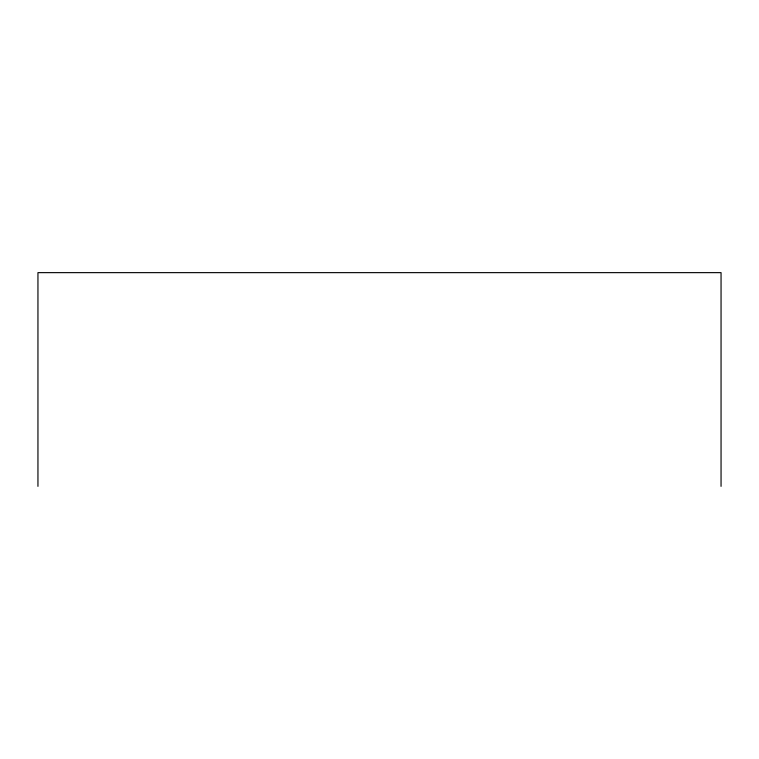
<?xml version="1.0" encoding="UTF-8"?>
<svg xmlns="http://www.w3.org/2000/svg" width="759" height="759" viewBox="0 0 759 759"><rect width="100%" height="100%" fill="white"/><g stroke="black" fill="none" stroke-linecap="round" stroke-linejoin="round"><path stroke-width="1.14" d="M721.05 486.358L721.05 272.642L37.95 272.642L37.95 486.358"/></g></svg>
